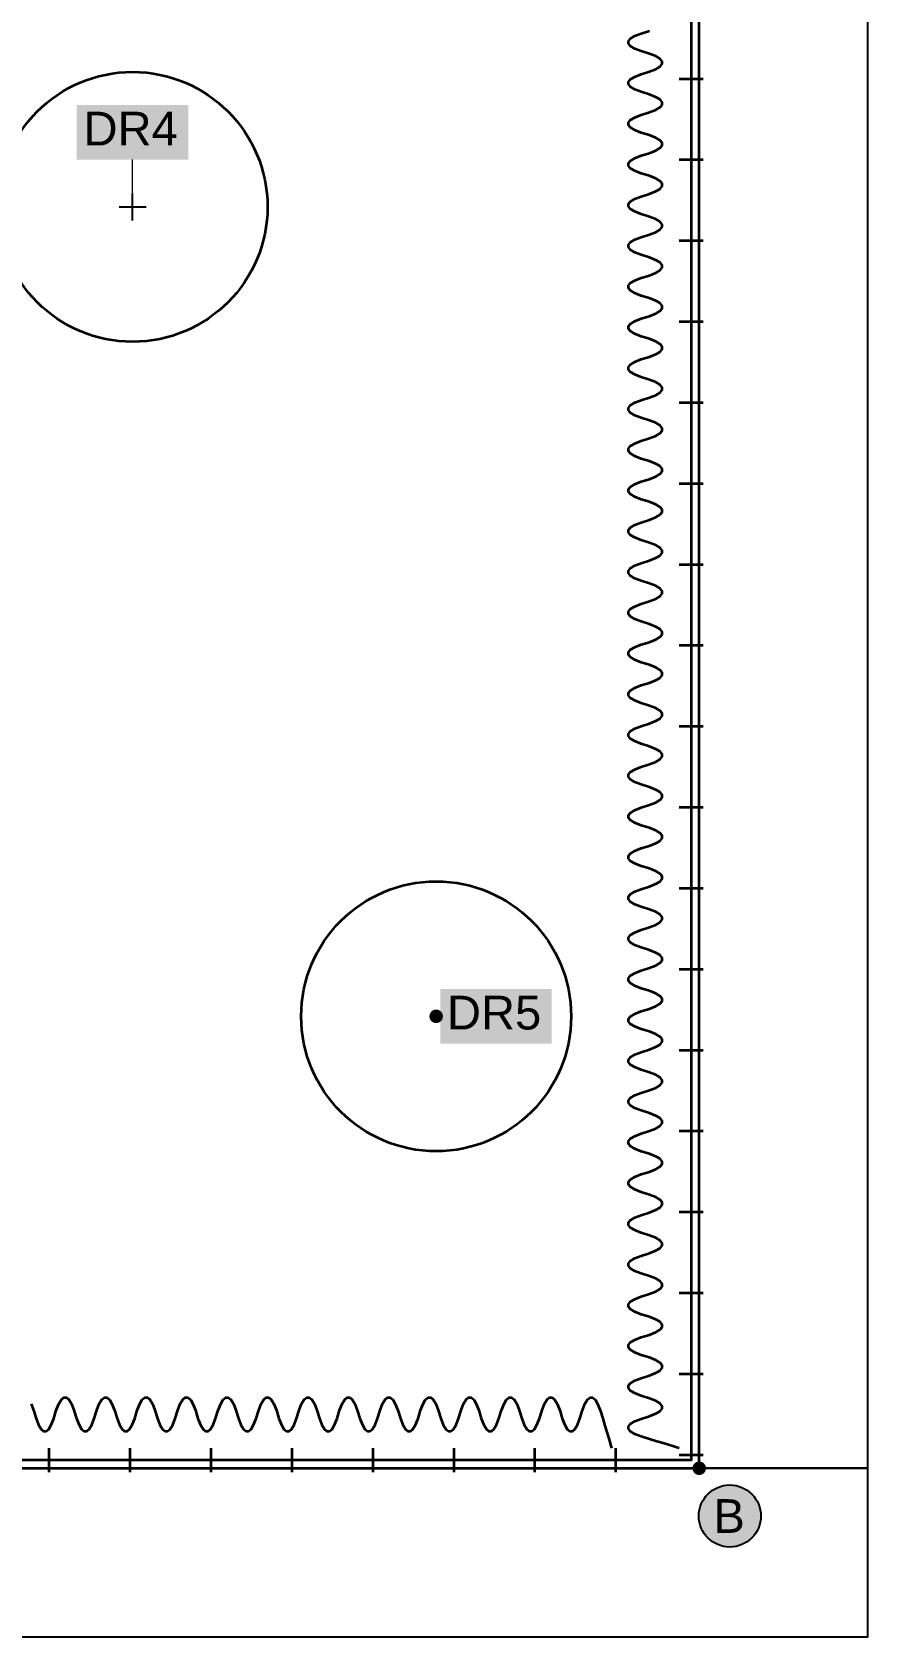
# Model space of a CAD drawing. Header units: metres. Extents: x -2.5 to 34.5, y -2.5 to 61.
# Drawn here: x 22.11 to 34.5, y -2.5 to 21.29 of the extents above; entities that cross this region are included whole.
import ezdxf

# ---------------------------------------------------------------- set-up
doc = ezdxf.new("R2010")
doc.units = ezdxf.units.M
for name, color, linetype, lineweight in [('A-MASKA', 7, 'Continuous', 18), ('Z-DZIALKA', 1, 'Continuous', 35), ('Z-MAPA-RAMKA', 7, 'Continuous', 35), ('Z-OGRODZENIE', 7, 'Continuous', 35), ('Z-OPISY', 2, 'Continuous', 25)]:
    doc.layers.add(name, color=color, linetype=linetype, lineweight=lineweight)
doc.layers.add('Z-MAPA', color=8, linetype='Continuous', lineweight=18, true_color=0x5a5a5a)
doc.layers.add('Z-ZIELEN', color=3, linetype='Continuous', lineweight=25, true_color=0x1e7a1e)
doc.styles.add('PL_ARIAL', font='arial.ttf')

msp = doc.modelspace()

# ---------------------------------------------------------------- hatches: boundary and pattern name
at = {"layer": 'A-MASKA', "true_color": 0xffffff}
for points in [[(22.773, 19.4), (24.427, 19.4), (24.427, 20.21), (22.773, 20.21)], [(28.16, 6.295), (29.814, 6.295), (29.814, 7.105), (28.16, 7.105)]]:
    msp.add_hatch(color=7, dxfattribs=at).paths.add_polyline_path(points)
at = {"layer": 'Z-DZIALKA', "true_color": 0x000000}
msp.add_hatch(color=7, dxfattribs=at).paths.add_polyline_path([(32.1, 0), (32.097, 0.026), (32.087, 0.05), (32.071, 0.071), (32.05, 0.087), (32.026, 0.097), (32, 0.1), (31.974, 0.097), (31.95, 0.087), (31.929, 0.071), (31.913, 0.05), (31.903, 0.026), (31.9, 0), (31.903, -0.026), (31.913, -0.05), (31.929, -0.071), (31.95, -0.087), (31.974, -0.097), (32, -0.1), (32.026, -0.097), (32.05, -0.087), (32.071, -0.071), (32.087, -0.05), (32.097, -0.026)])
at = {"layer": 'Z-DZIALKA', "true_color": 0xffffff}
msp.add_hatch(color=7, dxfattribs=at).paths.add_polyline_path([(32.913, -0.708), (32.897, -0.588), (32.851, -0.478), (32.778, -0.382), (32.683, -0.309), (32.572, -0.263), (32.453, -0.248), (32.334, -0.263), (32.223, -0.309), (32.128, -0.382), (32.054, -0.478), (32.008, -0.588), (31.993, -0.708), (32.008, -0.827), (32.054, -0.938), (32.128, -1.033), (32.223, -1.106), (32.334, -1.152), (32.453, -1.168), (32.572, -1.152), (32.683, -1.106), (32.778, -1.033), (32.851, -0.938), (32.897, -0.827)])
at = {"layer": 'Z-ZIELEN', "true_color": 0x000000}
msp.add_hatch(color=7, dxfattribs=at).paths.add_polyline_path([(28.2, 6.7), (28.197, 6.726), (28.187, 6.75), (28.171, 6.771), (28.15, 6.787), (28.126, 6.797), (28.1, 6.8), (28.074, 6.797), (28.05, 6.787), (28.029, 6.771), (28.013, 6.75), (28.003, 6.726), (28, 6.7), (28.003, 6.674), (28.013, 6.65), (28.029, 6.629), (28.05, 6.613), (28.074, 6.603), (28.1, 6.6), (28.126, 6.603), (28.15, 6.613), (28.171, 6.629), (28.187, 6.65), (28.197, 6.674)])

# ---------------------------------------------------------------- linework, layer by layer
at = {"layer": 'Z-DZIALKA', "linetype": 'Continuous', "lineweight": 35, "ltscale": 0.2, "true_color": 0x000000, "flags": 128}
msp.add_lwpolyline([(0, 0), (32, 0), (32, 50), (0, 50)], close=True, dxfattribs=at)
at = {"layer": 'Z-DZIALKA', "lineweight": 25, "ltscale": 0.2}
msp.add_circle((32.453, -0.708), 0.46, dxfattribs=at)
at = {"layer": 'Z-MAPA', "linetype": 'Continuous', "lineweight": 25, "ltscale": 0.2, "flags": 128}
for points in [[(34.5, 50), (32, 50), (32, 0)], [(34.5, 0), (-2.5, 0)], [(32, 0), (34.5, 0)]]:
    msp.add_lwpolyline(points, dxfattribs=at)
at = {"layer": 'Z-MAPA-RAMKA', "linetype": 'Continuous', "lineweight": 25, "ltscale": 0.2, "flags": 128}
msp.add_lwpolyline([(-2.5, -2.5), (34.5, -2.5), (34.5, 61), (-2.5, 61)], close=True, dxfattribs=at)
at = {"layer": 'Z-OGRODZENIE', "lineweight": 35, "ltscale": 0.2}
for points in [[(31.88, 50), (31.88, 0.12), (0.12, 0.12), (0.12, 50)], [(31.7, 20.6), (32.06, 20.6)], [(31.7, 19.4), (32.06, 19.4)], [(31.7, 18.2), (32.06, 18.2)], [(31.7, 17), (32.06, 17)], [(31.7, 15.8), (32.06, 15.8)], [(31.7, 14.6), (32.06, 14.6)], [(31.7, 13.4), (32.06, 13.4)], [(31.7, 12.2), (32.06, 12.2)], [(31.7, 11), (32.06, 11)], [(31.7, 9.8), (32.06, 9.8)], [(31.7, 8.6), (32.06, 8.6)], [(31.7, 7.4), (32.06, 7.4)], [(31.7, 6.2), (32.06, 6.2)], [(31.7, 5), (32.06, 5)], [(31.7, 3.8), (32.06, 3.8)], [(31.7, 2.6), (32.06, 2.6)], [(31.7, 1.4), (32.06, 1.4)], [(22.36, 0.3), (22.36, -0.06)], [(23.56, 0.3), (23.56, -0.06)], [(24.76, 0.3), (24.76, -0.06)], [(25.96, 0.3), (25.96, -0.06)], [(27.16, 0.3), (27.16, -0.06)], [(28.36, 0.3), (28.36, -0.06)], [(29.56, 0.3), (29.56, -0.06)], [(30.76, 0.3), (30.76, -0.06)], [(31.7, 0.2), (32.06, 0.2)]]:
    msp.add_lwpolyline(points, dxfattribs=at)
at = {"layer": 'Z-OPISY', "lineweight": 18, "ltscale": 0.2}
msp.add_lwpolyline([(23.6, 18.7), (23.6, 19.4)], dxfattribs=at)
at = {"layer": 'Z-ZIELEN', "lineweight": 35, "ltscale": 0.2}
for points in [[(31.7, 0.3), (31.684, 0.305), (31.653, 0.314), (31.606, 0.328), (31.544, 0.347), (31.466, 0.371), (31.372, 0.399), (31.262, 0.432), (31.137, 0.47), (31.044, 0.508), (30.981, 0.545), (30.95, 0.583), (30.95, 0.621), (30.981, 0.659), (31.044, 0.696), (31.137, 0.734), (31.262, 0.772), (31.356, 0.81), (31.419, 0.847), (31.45, 0.885), (31.45, 0.923), (31.419, 0.961), (31.356, 0.998), (31.262, 1.036), (31.137, 1.074), (31.044, 1.112), (30.981, 1.149), (30.95, 1.187), (30.95, 1.225), (30.981, 1.263), (31.044, 1.3), (31.137, 1.338), (31.262, 1.376), (31.356, 1.414), (31.419, 1.451), (31.45, 1.489), (31.45, 1.527), (31.419, 1.565), (31.356, 1.602), (31.262, 1.64), (31.137, 1.678), (31.044, 1.716), (30.981, 1.754), (30.95, 1.791), (30.95, 1.829), (30.981, 1.867), (31.044, 1.905), (31.137, 1.942), (31.262, 1.98), (31.356, 2.018), (31.419, 2.056), (31.45, 2.093), (31.45, 2.131), (31.419, 2.169), (31.356, 2.207), (31.262, 2.244), (31.137, 2.282), (31.044, 2.32), (30.981, 2.358), (30.95, 2.395), (30.95, 2.433), (30.981, 2.471), (31.044, 2.509), (31.137, 2.546), (31.262, 2.584), (31.356, 2.622), (31.419, 2.66), (31.45, 2.697), (31.45, 2.735), (31.419, 2.773), (31.356, 2.811), (31.262, 2.848), (31.137, 2.886), (31.044, 2.924), (30.981, 2.962), (30.95, 2.999), (30.95, 3.037), (30.981, 3.075), (31.044, 3.113), (31.137, 3.15), (31.262, 3.188), (31.356, 3.226), (31.419, 3.264), (31.45, 3.301), (31.45, 3.339), (31.419, 3.377), (31.356, 3.415), (31.262, 3.452), (31.137, 3.49), (31.044, 3.528), (30.981, 3.566), (30.95, 3.603), (30.95, 3.641), (30.981, 3.679), (31.044, 3.717), (31.137, 3.754), (31.262, 3.792), (31.356, 3.83), (31.419, 3.868), (31.45, 3.905), (31.45, 3.943), (31.419, 3.981), (31.356, 4.019), (31.262, 4.056), (31.137, 4.094), (31.044, 4.132), (30.981, 4.17), (30.95, 4.207), (30.95, 4.245), (30.981, 4.283), (31.044, 4.321), (31.137, 4.358), (31.262, 4.396), (31.356, 4.434), (31.419, 4.472), (31.45, 4.51), (31.45, 4.547), (31.419, 4.585), (31.356, 4.623), (31.262, 4.661), (31.137, 4.698), (31.044, 4.736), (30.981, 4.774), (30.95, 4.812), (30.95, 4.849), (30.981, 4.887), (31.044, 4.925), (31.137, 4.963), (31.262, 5), (31.356, 5.038), (31.419, 5.076), (31.45, 5.114), (31.45, 5.151), (31.419, 5.189), (31.356, 5.227), (31.262, 5.265), (31.137, 5.302), (31.044, 5.34), (30.981, 5.378), (30.95, 5.416), (30.95, 5.453), (30.981, 5.491), (31.044, 5.529), (31.137, 5.567), (31.262, 5.604), (31.356, 5.642), (31.419, 5.68), (31.45, 5.718), (31.45, 5.755), (31.419, 5.793), (31.356, 5.831), (31.262, 5.869), (31.137, 5.906), (31.044, 5.944), (30.981, 5.982), (30.95, 6.02), (30.95, 6.057), (30.981, 6.095), (31.044, 6.133), (31.137, 6.171), (31.262, 6.208), (31.356, 6.246), (31.419, 6.284), (31.45, 6.322), (31.45, 6.359), (31.419, 6.397), (31.356, 6.435), (31.262, 6.473), (31.137, 6.51), (31.044, 6.548), (30.981, 6.586), (30.95, 6.624), (30.95, 6.661), (30.981, 6.699), (31.044, 6.737), (31.137, 6.775), (31.262, 6.812), (31.356, 6.85), (31.419, 6.888), (31.45, 6.926), (31.45, 6.963), (31.419, 7.001), (31.356, 7.039), (31.262, 7.077), (31.137, 7.114), (31.044, 7.152), (30.981, 7.19), (30.95, 7.228), (30.95, 7.265), (30.981, 7.303), (31.044, 7.341), (31.137, 7.379), (31.262, 7.417), (31.356, 7.454), (31.419, 7.492), (31.45, 7.53), (31.45, 7.568), (31.419, 7.605), (31.356, 7.643), (31.262, 7.681), (31.137, 7.719), (31.044, 7.756), (30.981, 7.794), (30.95, 7.832), (30.95, 7.87), (30.981, 7.907), (31.044, 7.945), (31.137, 7.983), (31.262, 8.021), (31.356, 8.058), (31.419, 8.096), (31.45, 8.134), (31.45, 8.172), (31.419, 8.209), (31.356, 8.247), (31.262, 8.285), (31.137, 8.323), (31.044, 8.36), (30.981, 8.398), (30.95, 8.436), (30.95, 8.474), (30.981, 8.511), (31.044, 8.549), (31.137, 8.587), (31.262, 8.625), (31.356, 8.662), (31.419, 8.7), (31.45, 8.738), (31.45, 8.776), (31.419, 8.813), (31.356, 8.851), (31.262, 8.889), (31.137, 8.927), (31.044, 8.964), (30.981, 9.002), (30.95, 9.04), (30.95, 9.078), (30.981, 9.115), (31.044, 9.153), (31.137, 9.191), (31.262, 9.229), (31.356, 9.266), (31.419, 9.304), (31.45, 9.342), (31.45, 9.38), (31.419, 9.417), (31.356, 9.455), (31.262, 9.493), (31.137, 9.531), (31.044, 9.568), (30.981, 9.606), (30.95, 9.644), (30.95, 9.682), (30.981, 9.719), (31.044, 9.757), (31.137, 9.795), (31.262, 9.833), (31.356, 9.87), (31.419, 9.908), (31.45, 9.946), (31.45, 9.984), (31.419, 10.021), (31.356, 10.059), (31.262, 10.097), (31.137, 10.135), (31.044, 10.173), (30.981, 10.21), (30.95, 10.248), (30.95, 10.286), (30.981, 10.324), (31.044, 10.361), (31.137, 10.399), (31.262, 10.437), (31.356, 10.475), (31.419, 10.512), (31.45, 10.55), (31.45, 10.588), (31.419, 10.626), (31.356, 10.663), (31.262, 10.701), (31.137, 10.739), (31.044, 10.777), (30.981, 10.814), (30.95, 10.852), (30.95, 10.89), (30.981, 10.928), (31.044, 10.965), (31.137, 11.003), (31.262, 11.041), (31.356, 11.079), (31.419, 11.116), (31.45, 11.154), (31.45, 11.192), (31.419, 11.23), (31.356, 11.267), (31.262, 11.305), (31.137, 11.343), (31.044, 11.381), (30.981, 11.418), (30.95, 11.456), (30.95, 11.494), (30.981, 11.532), (31.044, 11.569), (31.137, 11.607), (31.262, 11.645), (31.356, 11.683), (31.419, 11.72), (31.45, 11.758), (31.45, 11.796), (31.419, 11.834), (31.356, 11.871), (31.262, 11.909), (31.137, 11.947), (31.044, 11.985), (30.981, 12.022), (30.95, 12.06), (30.95, 12.098), (30.981, 12.136), (31.044, 12.173), (31.137, 12.211), (31.262, 12.249), (31.356, 12.287), (31.419, 12.324), (31.45, 12.362), (31.45, 12.4), (31.419, 12.438), (31.356, 12.475), (31.262, 12.513), (31.137, 12.551), (31.044, 12.589), (30.981, 12.626), (30.95, 12.664), (30.95, 12.702), (30.981, 12.74), (31.044, 12.777), (31.137, 12.815), (31.262, 12.853), (31.356, 12.891), (31.419, 12.929), (31.45, 12.966), (31.45, 13.004), (31.419, 13.042), (31.356, 13.08), (31.262, 13.117), (31.137, 13.155), (31.044, 13.193), (30.981, 13.231), (30.95, 13.268), (30.95, 13.306), (30.981, 13.344), (31.044, 13.382), (31.137, 13.419), (31.262, 13.457), (31.356, 13.495), (31.419, 13.533), (31.45, 13.57), (31.45, 13.608), (31.419, 13.646), (31.356, 13.684), (31.262, 13.721), (31.137, 13.759), (31.044, 13.797), (30.981, 13.835), (30.95, 13.872), (30.95, 13.91), (30.981, 13.948), (31.044, 13.986), (31.137, 14.023), (31.262, 14.061), (31.356, 14.099), (31.419, 14.137), (31.45, 14.174), (31.45, 14.212), (31.419, 14.25), (31.356, 14.288), (31.262, 14.325), (31.137, 14.363), (31.044, 14.401), (30.981, 14.439), (30.95, 14.476), (30.95, 14.514), (30.981, 14.552), (31.044, 14.59), (31.137, 14.627), (31.262, 14.665), (31.356, 14.703), (31.419, 14.741), (31.45, 14.778), (31.45, 14.816), (31.419, 14.854), (31.356, 14.892), (31.262, 14.929), (31.137, 14.967), (31.044, 15.005), (30.981, 15.043), (30.95, 15.08), (30.95, 15.118), (30.981, 15.156), (31.044, 15.194), (31.137, 15.231), (31.262, 15.269), (31.356, 15.307), (31.419, 15.345), (31.45, 15.382), (31.45, 15.42), (31.419, 15.458), (31.356, 15.496), (31.262, 15.533), (31.137, 15.571), (31.044, 15.609), (30.981, 15.647), (30.95, 15.685), (30.95, 15.722), (30.981, 15.76), (31.044, 15.798), (31.137, 15.836), (31.262, 15.873), (31.356, 15.911), (31.419, 15.949), (31.45, 15.987), (31.45, 16.024), (31.419, 16.062), (31.356, 16.1), (31.262, 16.138), (31.137, 16.175), (31.044, 16.213), (30.981, 16.251), (30.95, 16.289), (30.95, 16.326), (30.981, 16.364), (31.044, 16.402), (31.137, 16.44), (31.262, 16.477), (31.356, 16.515), (31.419, 16.553), (31.45, 16.591), (31.45, 16.628), (31.419, 16.666), (31.356, 16.704), (31.262, 16.742), (31.137, 16.779), (31.044, 16.817), (30.981, 16.855), (30.95, 16.893), (30.95, 16.93), (30.981, 16.968), (31.044, 17.006), (31.137, 17.044), (31.262, 17.081), (31.356, 17.119), (31.419, 17.157), (31.45, 17.195), (31.45, 17.232), (31.419, 17.27), (31.356, 17.308), (31.262, 17.346), (31.137, 17.383), (31.044, 17.421), (30.981, 17.459), (30.95, 17.497), (30.95, 17.534), (30.981, 17.572), (31.044, 17.61), (31.137, 17.648), (31.262, 17.685), (31.356, 17.723), (31.419, 17.761), (31.45, 17.799), (31.45, 17.836), (31.419, 17.874), (31.356, 17.912), (31.262, 17.95), (31.137, 17.987), (31.044, 18.025), (30.981, 18.063), (30.95, 18.101), (30.95, 18.138), (30.981, 18.176), (31.044, 18.214), (31.137, 18.252), (31.262, 18.289), (31.356, 18.327), (31.419, 18.365), (31.45, 18.403), (31.45, 18.44), (31.419, 18.478), (31.356, 18.516), (31.262, 18.554), (31.137, 18.592), (31.044, 18.629), (30.981, 18.667), (30.95, 18.705), (30.95, 18.743), (30.981, 18.78), (31.044, 18.818), (31.137, 18.856), (31.262, 18.894), (31.356, 18.931), (31.419, 18.969), (31.45, 19.007), (31.45, 19.045), (31.419, 19.082), (31.356, 19.12), (31.262, 19.158), (31.137, 19.196), (31.044, 19.233), (30.981, 19.271), (30.95, 19.309), (30.95, 19.347), (30.981, 19.384), (31.044, 19.422), (31.137, 19.46), (31.262, 19.498), (31.356, 19.535), (31.419, 19.573), (31.45, 19.611), (31.45, 19.649), (31.419, 19.686), (31.356, 19.724), (31.262, 19.762), (31.137, 19.8), (31.044, 19.837), (30.981, 19.875), (30.95, 19.913), (30.95, 19.951), (30.981, 19.988), (31.044, 20.026), (31.137, 20.064), (31.262, 20.102), (31.356, 20.139), (31.419, 20.177), (31.45, 20.215), (31.45, 20.253), (31.419, 20.29), (31.356, 20.328), (31.262, 20.366), (31.137, 20.404), (31.044, 20.441), (30.981, 20.479), (30.95, 20.517), (30.95, 20.555), (30.981, 20.592), (31.044, 20.63), (31.137, 20.668), (31.262, 20.706), (31.356, 20.743), (31.419, 20.781), (31.45, 20.819), (31.45, 20.857), (31.419, 20.894), (31.356, 20.932), (31.262, 20.97), (31.137, 21.008), (31.044, 21.045), (30.981, 21.083), (30.95, 21.121), (30.95, 21.159), (30.981, 21.196), (31.044, 21.234), (31.137, 21.272), (31.262, 21.31)], [(22.094, 0.956), (22.131, 0.863), (22.169, 0.738), (22.206, 0.644), (22.244, 0.581), (22.281, 0.55), (22.319, 0.55), (22.356, 0.581), (22.394, 0.644), (22.431, 0.738), (22.469, 0.863), (22.506, 0.956), (22.544, 1.019), (22.581, 1.05), (22.619, 1.05), (22.656, 1.019), (22.694, 0.956), (22.731, 0.863), (22.769, 0.738), (22.806, 0.644), (22.844, 0.581), (22.881, 0.55), (22.919, 0.55), (22.956, 0.581), (22.994, 0.644), (23.031, 0.738), (23.069, 0.863), (23.106, 0.956), (23.144, 1.019), (23.181, 1.05), (23.219, 1.05), (23.256, 1.019), (23.294, 0.956), (23.331, 0.863), (23.369, 0.738), (23.406, 0.644), (23.444, 0.581), (23.481, 0.55), (23.519, 0.55), (23.556, 0.581), (23.594, 0.644), (23.631, 0.738), (23.669, 0.863), (23.706, 0.956), (23.744, 1.019), (23.781, 1.05), (23.819, 1.05), (23.856, 1.019), (23.894, 0.956), (23.931, 0.863), (23.969, 0.738), (24.006, 0.644), (24.044, 0.581), (24.081, 0.55), (24.119, 0.55), (24.156, 0.581), (24.194, 0.644), (24.231, 0.738), (24.269, 0.863), (24.306, 0.956), (24.344, 1.019), (24.381, 1.05), (24.419, 1.05), (24.456, 1.019), (24.494, 0.956), (24.531, 0.863), (24.569, 0.738), (24.606, 0.644), (24.644, 0.581), (24.681, 0.55), (24.719, 0.55), (24.756, 0.581), (24.794, 0.644), (24.831, 0.738), (24.869, 0.863), (24.906, 0.956), (24.944, 1.019), (24.981, 1.05), (25.019, 1.05), (25.056, 1.019), (25.094, 0.956), (25.131, 0.863), (25.169, 0.738), (25.206, 0.644), (25.244, 0.581), (25.281, 0.55), (25.319, 0.55), (25.356, 0.581), (25.394, 0.644), (25.431, 0.738), (25.469, 0.863), (25.506, 0.956), (25.544, 1.019), (25.581, 1.05), (25.619, 1.05), (25.656, 1.019), (25.694, 0.956), (25.731, 0.863), (25.769, 0.738), (25.806, 0.644), (25.844, 0.581), (25.881, 0.55), (25.919, 0.55), (25.956, 0.581), (25.994, 0.644), (26.031, 0.738), (26.069, 0.863), (26.106, 0.956), (26.144, 1.019), (26.181, 1.05), (26.219, 1.05), (26.256, 1.019), (26.294, 0.956), (26.331, 0.863), (26.369, 0.738), (26.406, 0.644), (26.444, 0.581), (26.481, 0.55), (26.519, 0.55), (26.556, 0.581), (26.594, 0.644), (26.631, 0.738), (26.669, 0.863), (26.706, 0.956), (26.744, 1.019), (26.781, 1.05), (26.819, 1.05), (26.856, 1.019), (26.894, 0.956), (26.931, 0.863), (26.969, 0.738), (27.006, 0.644), (27.044, 0.581), (27.081, 0.55), (27.119, 0.55), (27.156, 0.581), (27.194, 0.644), (27.231, 0.738), (27.269, 0.863), (27.306, 0.956), (27.344, 1.019), (27.381, 1.05), (27.419, 1.05), (27.456, 1.019), (27.494, 0.956), (27.531, 0.863), (27.569, 0.738), (27.606, 0.644), (27.644, 0.581), (27.681, 0.55), (27.719, 0.55), (27.756, 0.581), (27.794, 0.644), (27.831, 0.738), (27.869, 0.863), (27.906, 0.956), (27.944, 1.019), (27.981, 1.05), (28.019, 1.05), (28.056, 1.019), (28.094, 0.956), (28.131, 0.863), (28.169, 0.738), (28.206, 0.644), (28.244, 0.581), (28.281, 0.55), (28.319, 0.55), (28.356, 0.581), (28.394, 0.644), (28.431, 0.738), (28.469, 0.863), (28.506, 0.956), (28.544, 1.019), (28.581, 1.05), (28.619, 1.05), (28.656, 1.019), (28.694, 0.956), (28.731, 0.863), (28.769, 0.738), (28.806, 0.644), (28.844, 0.581), (28.881, 0.55), (28.919, 0.55), (28.956, 0.581), (28.994, 0.644), (29.031, 0.738), (29.069, 0.863), (29.106, 0.956), (29.144, 1.019), (29.181, 1.05), (29.219, 1.05), (29.256, 1.019), (29.294, 0.956), (29.331, 0.863), (29.369, 0.738), (29.406, 0.644), (29.444, 0.581), (29.481, 0.55), (29.519, 0.55), (29.556, 0.581), (29.594, 0.644), (29.631, 0.738), (29.669, 0.863), (29.706, 0.956), (29.744, 1.019), (29.781, 1.05), (29.819, 1.05), (29.856, 1.019), (29.894, 0.956), (29.931, 0.863), (29.969, 0.738), (30.006, 0.644), (30.044, 0.581), (30.081, 0.55), (30.119, 0.55), (30.156, 0.581), (30.194, 0.644), (30.231, 0.738), (30.269, 0.863), (30.306, 0.956), (30.344, 1.019), (30.381, 1.05), (30.419, 1.05), (30.456, 1.019), (30.494, 0.956), (30.531, 0.863), (30.569, 0.738), (30.602, 0.628), (30.63, 0.534), (30.653, 0.456), (30.672, 0.394), (30.686, 0.347), (30.695, 0.316), (30.7, 0.3)]]:
    msp.add_lwpolyline(points, dxfattribs=at)
at = {"layer": 'Z-ZIELEN', "lineweight": 25, "ltscale": 0.2}
for points in [[(23.6, 18.5), (23.6, 18.9)], [(23.4, 18.7), (23.8, 18.7)]]:
    msp.add_lwpolyline(points, dxfattribs=at)
at = {"layer": 'Z-ZIELEN', "lineweight": 35, "ltscale": 0.2}
for centre in [(23.6, 18.7), (28.1, 6.7)]:
    msp.add_circle(centre, 2, dxfattribs=at)

# ---------------------------------------------------------------- texts
at = {"layer": 'Z-DZIALKA', "style": 'PL_ARIAL'}
msp.add_text('B', height=0.5, dxfattribs=at).set_placement((32.21, -0.958))
at = {"layer": 'Z-OPISY', "style": 'PL_ARIAL'}
for s, p in [('DR4', (22.873, 19.61)), ('DR5', (28.26, 6.505))]:
    msp.add_text(s, height=0.5, dxfattribs=at).set_placement(p)

doc.saveas('drawing.dxf')
